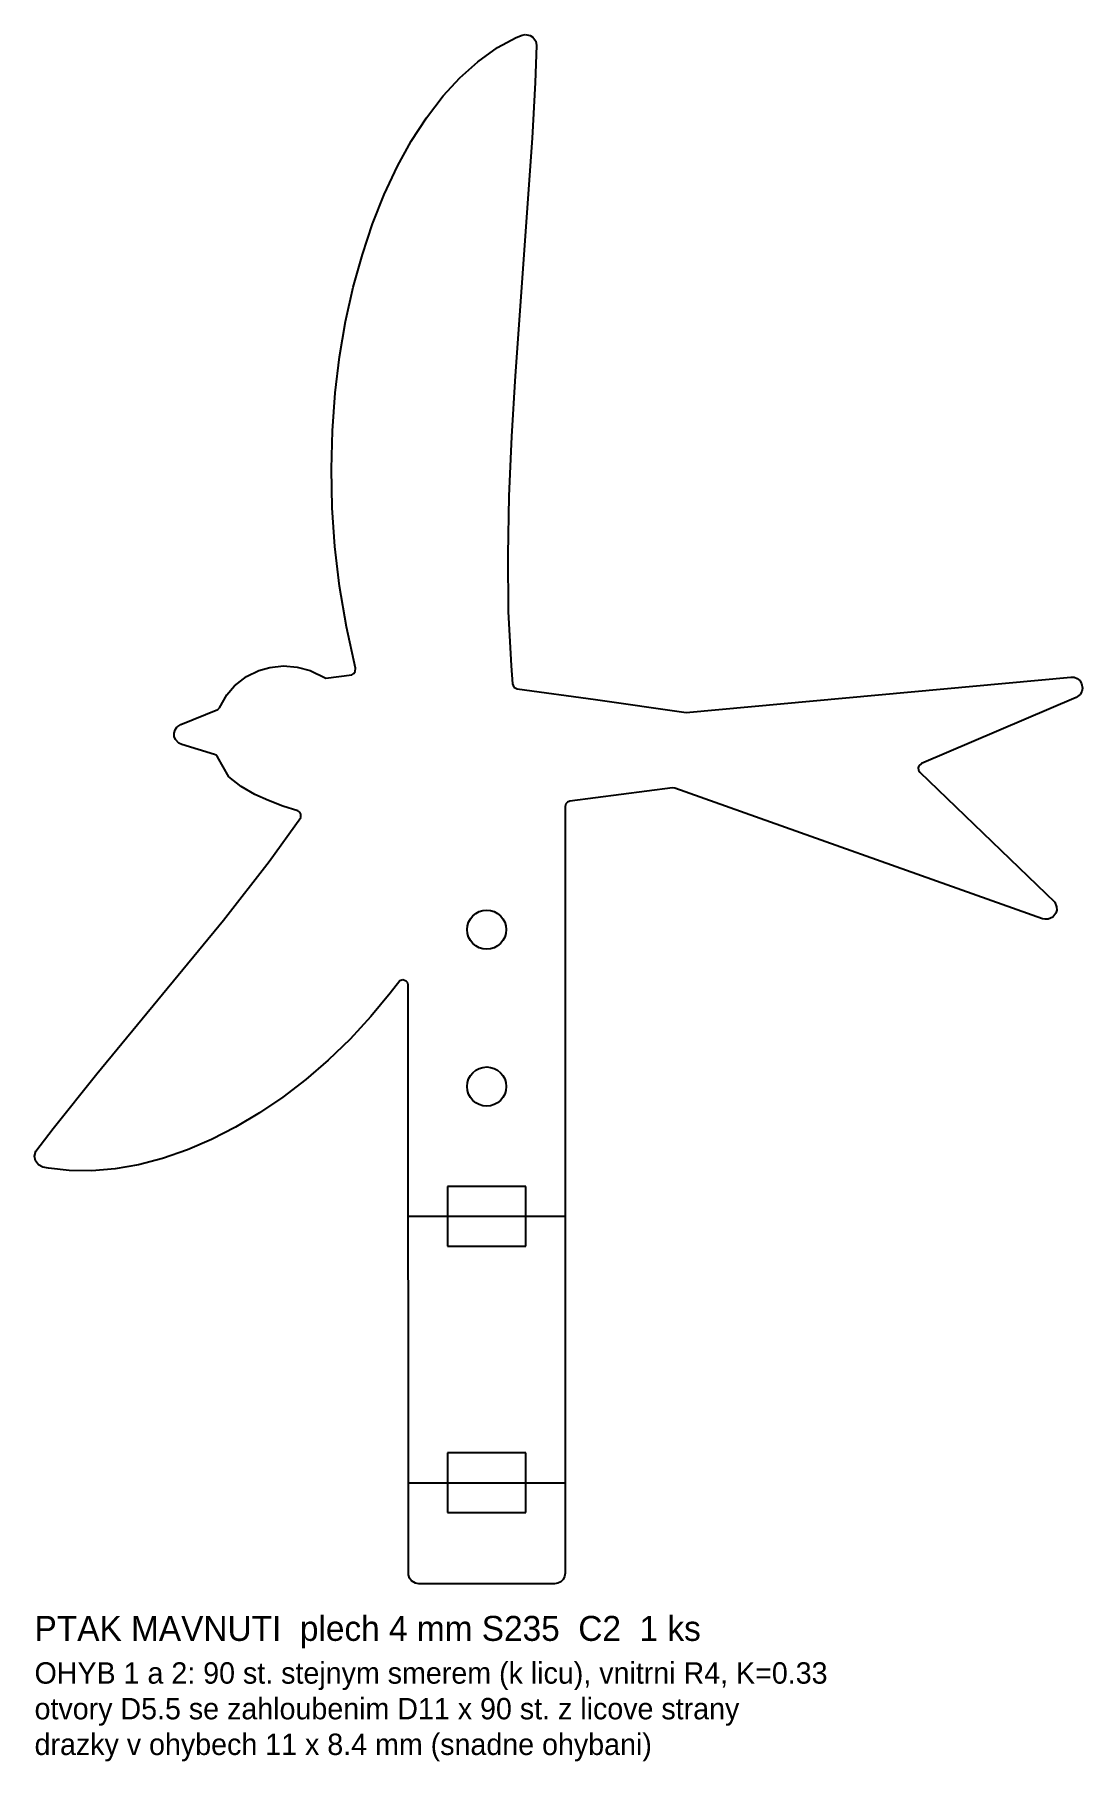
# Model space of a CAD drawing. Header units: metres. Extents: x -77 to 70, y -163 to 79.
import ezdxf

# ---------------------------------------------------------------- set-up
doc = ezdxf.new("R2010")
doc.units = ezdxf.units.M

msp = doc.modelspace()

# ---------------------------------------------------------------- linework, layer by layer
at = {"layer": 'OBRYS'}
for p, q in [((-14.741, 75.494), (-11.953, 77.484)), ((-11.953, 77.484), (-9.378, 78.881)), ((-9.378, 78.881), (-8.535, 79.214)), ((-8.535, 79.214), (-8.08, 79.308)), ((-8.08, 79.308), (-7.397, 79.181)), ((-7.397, 79.181), (-7.007, 78.928)), ((-7.007, 78.928), (-6.61, 78.358)), ((-6.507, 77.77), (-6.692, 72.567)), ((-6.61, 78.358), (-6.507, 77.77)), ((-17.261, 73.223), (-14.741, 75.494)), ((-19.576, 70.695), (-17.261, 73.223)), ((-21.928, 67.626), (-19.576, 70.695)), ((-6.692, 72.567), (-7.112, 64.784)), ((-24.055, 64.339), (-21.928, 67.626)), ((-25.984, 60.841), (-24.055, 64.339)), ((-7.112, 64.784), (-9.497, 31.449)), ((-27.841, 56.89), (-25.984, 60.841)), ((-29.479, 52.769), (-27.841, 56.89)), ((-30.911, 48.487), (-29.479, 52.769)), ((-32.178, 43.909), (-30.911, 48.487)), ((-33.255, 39.062), (-32.178, 43.909)), ((-34.098, 34.115), (-33.255, 39.062)), ((-34.712, 29.082), (-34.098, 34.115)), ((-35.104, 23.773), (-34.712, 29.082)), ((-9.497, 31.449), (-10.003, 22.969)), ((-35.244, 18.421), (-35.104, 23.773)), ((-10.003, 22.969), (-10.368, 14.593)), ((-35.13, 12.973), (-35.244, 18.421)), ((-10.368, 14.593), (-10.538, 6.375)), ((-34.756, 7.525), (-35.13, 12.973)), ((-34.105, 1.953), (-34.756, 7.525)), ((-10.538, 6.375), (-10.46, -1.568)), ((-33.154, -3.726), (-34.105, 1.953)), ((-10.46, -1.568), (-10.08, -9.21)), ((-31.868, -9.524), (-33.154, -3.726)), ((-45.439, -9.861), (-43.87, -9.412)), ((-43.87, -9.412), (-41.961, -9.208)), ((-41.961, -9.208), (-40.048, -9.36)), ((-40.048, -9.36), (-38.205, -9.861)), ((-31.898, -10.008), (-31.868, -9.524)), ((-10.08, -9.21), (-9.861, -11.726)), ((-49.92, -13.249), (-48.854, -12.02)), ((-48.854, -12.02), (-47.141, -10.691)), ((-47.141, -10.691), (-45.439, -9.861)), ((-38.205, -9.861), (-36.01, -10.932)), ((-36.01, -10.932), (-32.37, -10.439)), ((-32.37, -10.439), (-32.086, -10.276)), ((-32.086, -10.276), (-31.898, -10.008)), ((-9.861, -11.726), (-9.664, -12.171)), ((14.458, -15.756), (68.374, -10.777)), ((68.374, -10.777), (68.838, -10.807)), ((68.838, -10.807), (69.271, -10.977)), ((69.271, -10.977), (69.631, -11.272)), ((69.631, -11.272), (69.883, -11.663)), ((69.883, -11.663), (70.01, -12.345)), ((-50.947, -15.072), (-49.92, -13.249)), ((-9.664, -12.171), (-9.236, -12.401)), ((-9.236, -12.401), (1.762, -13.904)), ((1.762, -13.904), (14.458, -15.756)), ((69.139, -13.633), (47.445, -22.867)), ((69.685, -13.205), (69.139, -13.633)), ((69.915, -12.801), (69.685, -13.205)), ((70.01, -12.345), (69.915, -12.801)), ((-56.358, -17.407), (-51.17, -15.312)), ((-51.17, -15.312), (-50.947, -15.072)), ((-57.29, -18.617), (-57.163, -18.17)), ((-57.274, -19.082), (-57.29, -18.617)), ((-57.117, -19.52), (-57.274, -19.082)), ((-57.163, -18.17), (-56.904, -17.783)), ((-56.904, -17.783), (-56.358, -17.407)), ((-56.652, -20.035), (-57.117, -19.52)), ((-56.232, -20.236), (-56.652, -20.035)), ((-51.647, -21.612), (-56.232, -20.236)), ((-51.416, -21.727), (-51.647, -21.612)), ((-51.202, -21.975), (-51.416, -21.727)), ((-49.636, -24.766), (-51.202, -21.975)), ((47.083, -23.193), (46.99, -23.507)), ((46.99, -23.507), (47.04, -23.831)), ((47.04, -23.831), (47.213, -24.092)), ((47.445, -22.867), (47.083, -23.193)), ((47.213, -24.092), (66.117, -42.339)), ((-47.895, -26.109), (-49.636, -24.766)), ((-45.965, -27.216), (-47.895, -26.109)), ((12.534, -26.306), (-1.833, -28.186)), ((12.887, -26.342), (12.534, -26.306)), ((64.418, -44.658), (12.887, -26.342)), ((-44.047, -28.095), (-45.965, -27.216)), ((-42.054, -28.846), (-44.047, -28.095)), ((-39.936, -29.503), (-42.054, -28.846)), ((-2.373, -28.528), (-2.49, -28.93)), ((-2.49, -28.93), (-2.49, -136.39)), ((-2.142, -28.296), (-2.373, -28.528)), ((-1.833, -28.186), (-2.142, -28.296)), ((-43.96, -36.604), (-39.541, -30.47)), ((-39.671, -29.696), (-39.936, -29.503)), ((-39.515, -29.984), (-39.671, -29.696)), ((-39.541, -30.47), (-39.515, -29.984)), ((-50.375, -44.841), (-43.96, -36.604)), ((66.117, -42.339), (66.396, -42.974)), ((66.408, -43.439), (66.277, -43.886)), ((66.396, -42.974), (66.408, -43.439)), ((-68.131, -66.381), (-50.375, -44.841)), ((64.746, -44.734), (64.418, -44.658)), ((65.211, -44.716), (64.746, -44.734)), ((65.843, -44.428), (65.211, -44.716)), ((66.277, -43.886), (65.843, -44.428)), ((-25.218, -53.228), (-25.683, -53.372)), ((-24.763, -53.399), (-25.218, -53.228)), ((-26.992, -55.082), (-29.721, -58.374)), ((-25.683, -53.372), (-26.992, -55.082)), ((-24.562, -53.658), (-24.763, -53.399)), ((-24.49, -53.977), (-24.562, -53.658)), ((-24.469, -136.643), (-24.49, -53.977)), ((-29.721, -58.374), (-32.642, -61.524)), ((-32.642, -61.524), (-35.683, -64.459)), ((-35.683, -64.459), (-38.827, -67.168)), ((-74.236, -74.036), (-68.131, -66.381)), ((-38.827, -67.168), (-42.053, -69.643)), ((-42.053, -69.643), (-45.345, -71.877)), ((-45.345, -71.877), (-48.685, -73.86)), ((-76.658, -77.252), (-74.236, -74.036)), ((-48.685, -73.86), (-52.054, -75.582)), ((-76.856, -77.917), (-76.658, -77.252)), ((-55.431, -77.036), (-58.91, -78.246)), ((-52.054, -75.582), (-55.431, -77.036)), ((-76.734, -78.601), (-76.856, -77.917)), ((-76.317, -79.156), (-76.734, -78.601)), ((-75.695, -79.464), (-76.317, -79.156)), ((-74.893, -79.639), (-75.695, -79.464)), ((-71.993, -79.966), (-74.893, -79.639)), ((-65.577, -79.718), (-68.825, -79.999)), ((-62.265, -79.13), (-65.577, -79.718)), ((-58.91, -78.246), (-62.265, -79.13)), ((-68.825, -79.999), (-71.993, -79.966)), ((-24.32, -137.084), (-24.469, -136.643)), ((-24.043, -137.458), (-24.32, -137.084)), ((-23.45, -137.818), (-24.043, -137.458)), ((-22.99, -137.89), (-23.45, -137.818)), ((-3.99, -137.89), (-22.99, -137.89)), ((-3.511, -137.811), (-3.99, -137.89)), ((-3.098, -137.596), (-3.511, -137.811)), ((-2.772, -137.265), (-3.098, -137.596)), ((-2.562, -136.85), (-2.772, -137.265)), ((-2.49, -136.39), (-2.562, -136.85))]:
    msp.add_line(p, q, dxfattribs=at)
at = {"layer": 'OHYB'}
for p, q in [((-24.49, -86.36), (-2.49, -86.36)), ((-24.49, -123.71), (-2.49, -123.71))]:
    msp.add_line(p, q, dxfattribs=at)
at = {"layer": 'OTVORY'}
for p, q in [((-7.99, -82.181), (-18.99, -82.181)), ((-18.99, -82.181), (-18.99, -90.538)), ((-7.99, -90.538), (-7.99, -82.181)), ((-18.99, -90.538), (-7.99, -90.538)), ((-7.99, -119.532), (-18.99, -119.532)), ((-18.99, -119.532), (-18.99, -127.889)), ((-7.99, -127.889), (-7.99, -119.532)), ((-18.99, -127.889), (-7.99, -127.889))]:
    msp.add_line(p, q, dxfattribs=at)
for centre in [(-13.49, -46.18), (-13.49, -68.18)]:
    msp.add_circle(centre, 2.75, dxfattribs=at)

# ---------------------------------------------------------------- texts
at = {"layer": 'POPIS'}
for s, height, p in [('PTAK MAVNUTI  plech 4 mm S235  C2  1 ks', 3.5, (-76.856, -145.89)), ('OHYB 1 a 2: 90 st. stejnym smerem (k licu), vnitrni R4, K=0.33', 3, (-76.856, -151.89)), ('otvory D5.5 se zahloubenim D11 x 90 st. z licove strany', 3, (-76.856, -156.89)), ('drazky v ohybech 11 x 8.4 mm (snadne ohybani)', 3, (-76.856, -161.89))]:
    msp.add_text(s, height=height, dxfattribs=at).set_placement(p)

doc.saveas('drawing.dxf')
